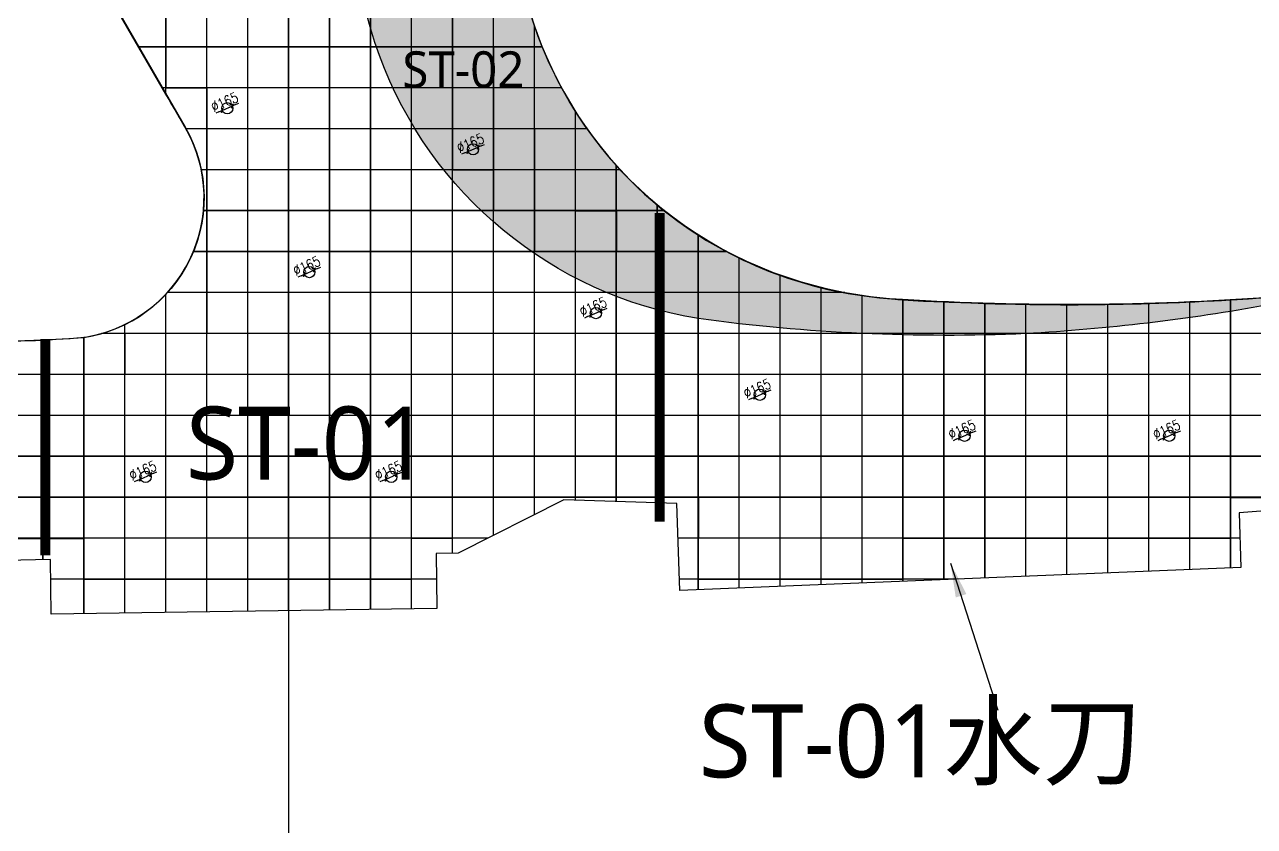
# Model space of a CAD drawing. Header units: millimetres. Extents: x -1989 to 265952, y -5690 to 142265.
# Drawn here: x 135781 to 153798, y 15706 to 27457 of the extents above; entities that cross this region are included whole.
import ezdxf
from ezdxf.enums import TextEntityAlignment as Align
from ezdxf.lldxf.tags import DXFTag

# ---------------------------------------------------------------- set-up
doc = ezdxf.new("R2010")
doc.units = ezdxf.units.MM
for name, color, linetype in [('d地面疏散指示开孔165mm', 91, 'Continuous'), ('F-地材填充', 8, 'Continuous'), ('F-地材造型线', 150, 'Continuous'), ('ST-01水刀', 111, 'Continuous'), ('ST-02整砖', 22, 'Continuous'), ('ST-02算量', 222, 'Continuous'), ('ST-12算量', 21, 'Continuous'), ('现场实际间隔柱定位', 6, 'Continuous')]:
    doc.layers.add(name, color=color, linetype=linetype)
doc.layers.add('灯柱定位线', color=141, linetype='Continuous', lineweight=25)
doc.styles.get("Standard").update_dxf_attribs({"font": 'arial.ttf'})
doc.styles.add('YQ_DIM', font='romancs.shx', dxfattribs={"width": 0.8, "bigfont": '@by-01-hztxt.shx'})
doc.styles.add('黑体', font='Microsoft YaHei.ttf')
tags = doc.linetypes.add('EXP JT_LINE', pattern='A,0.5,-0.2,["EXP JT",Standard,S=0.12,R=0,X=-0.1,Y=-0.05],-0.5', length=1.199999999999999).pattern_tags.tags
tags[6] = DXFTag(74, 10)
doc.dimstyles.new('yq100', dxfattribs={"dimscale": 50, "dimtxt": 3, "dimasz": 1, "dimexe": 1.5, "dimexo": 3, "dimgap": 0.5, "dimtad": 1, "dimdec": 0, "dimrnd": 5, "dimdsep": 46, "dimtxsty": 'YQ_DIM', "dimblk": 'YQTICK', "dimcen": 0, "dimclrd": 256, "dimclre": 256, "dimclrt": 7, "dimadec": 1, "dimazin": 2, "dimtfac": 1, "dimtdec": 0, "dimtix": 1, "dimtmove": 2, "dimatfit": 2, "dimfxl": 1, "dimtolj": 1, "dimtzin": 0, "dimarcsym": 0})
doc.dimstyles.new('yq50', dxfattribs={"dimscale": 50, "dimtxt": 3, "dimasz": 1, "dimexe": 1.5, "dimexo": 3, "dimgap": 0.5, "dimtad": 1, "dimdec": 0, "dimdsep": 46, "dimtxsty": 'YQ_DIM', "dimblk": 'YQTICK', "dimcen": 0, "dimclrd": 256, "dimclre": 256, "dimclrt": 7, "dimadec": 1, "dimazin": 2, "dimtfac": 1, "dimtdec": 4, "dimtix": 1, "dimtmove": 2, "dimatfit": 2, "dimfxl": 1, "dimtolj": 1, "dimtzin": 0, "dimarcsym": 0})

# ---------------------------------------------------------------- blocks, each defined once
blk = doc.blocks.new('AWERAWE')
at = {"layer": 'F-地材填充', "color": 8, "linetype": 'Continuous'}
for p, q in [((47132.72795788613, 404089.8864716464), (47132.72795788613, 421573.2605793558)), ((47134.72795788614, 404087.8864716464), (47134.72795788614, 421571.2605793558)), ((46532.72795788613, 403827.7914661216), (46532.72795788613, 421261.5611082641)), ((46534.72795788613, 403825.7914661216), (46534.72795788613, 421259.5611082641)), ((45932.72795788613, 403013.5804762768), (45932.72795788613, 420949.8616371725)), ((45934.72795788613, 403011.5804762768), (45934.72795788613, 420947.8616371725)), ((45332.72795788613, 403004.7328768856), (45332.72795788613, 420638.1621660809)), ((45334.72795788613, 403002.7328768856), (45334.72795788613, 420636.1621660809)), ((44732.72795788613, 402995.8852774944), (44732.72795788613, 420326.4626949893)), ((44734.72795788613, 402993.8852774944), (44734.72795788613, 420324.4626949893)), ((44132.72795788613, 402987.0376781031), (44132.72795788613, 420014.7632238976)), ((44134.72795788613, 402985.037678103), (44134.72795788613, 420012.7632238976)), ((43532.72795788613, 402978.1900787118), (43532.72795788613, 419703.063752806)), ((43534.72795788613, 402976.1900787118), (43534.72795788613, 419701.063752806)), ((42932.72795788613, 402969.3424793205), (42932.72795788613, 419391.3642817143)), ((42934.72795788614, 402967.3424793205), (42934.72795788614, 419389.3642817143)), ((42332.72795788614, 410555.8519070192), (42332.72795788614, 419079.6648106227)), ((42334.72795788613, 410553.8519070193), (42334.72795788613, 419077.6648106226)), ((47732.72795788614, 404395.7306274903), (47732.72795788614, 411556.1926134926)), ((47734.72795788613, 404393.7306274904), (47734.72795788613, 411554.1926134926)), ((47847.34191705867, 411247.8774516659), (41933.1868233982, 411247.8774516659)), ((47849.34191705866, 411245.8774516658), (41935.18682339821, 411245.8774516658)), ((48129.93261579245, 410647.8774516658), (42279.59698491207, 410647.8774516658)), ((48131.93261579246, 410645.8774516658), (42281.59698491207, 410645.8774516658)), ((48332.72795788613, 404608.1357793802), (48332.72795788613, 410302.1775956529)), ((48334.72795788614, 404606.1357793802), (48334.72795788614, 410300.1775956529)), ((48503.19709006314, 410047.8774516658), (42625.77034740864, 410047.8774516658)), ((48505.19709006315, 410045.8774516658), (42627.77034740865, 410045.8774516658)), ((48990.58479675642, 409447.8774516658), (42847.8166043216, 409447.8774516658)), ((48992.58479675641, 409445.8774516659), (42849.81660432159, 409445.8774516659)), ((48932.72795788613, 404588.4929222373), (48932.72795788613, 409511.1660654418)), ((48934.72795788613, 404586.4929222374), (48934.72795788613, 409509.1660654418)), ((49637.26605844319, 408847.8774516658), (42880.12176797592, 408847.8774516658)), ((49639.26605844318, 408845.8774516658), (42882.12176797593, 408845.8774516658)), ((49532.72795788613, 404568.8500650945), (49532.72795788613, 408933.1891972837)), ((49534.72795788613, 404566.8500650945), (49534.72795788613, 408931.1891972837)), ((50132.72795788613, 403291.5563508974), (50132.72795788613, 408493.2122703256)), ((50134.72795788613, 403289.5563508973), (50134.72795788613, 408491.2122703256)), ((50553.19353093233, 408247.8774516657), (42732.31511189356, 408247.8774516657)), ((50555.19353093233, 408245.8774516658), (42734.31511189356, 408245.8774516658)), ((50732.72795788613, 403316.3443025253), (50732.72795788613, 408156.734690036)), ((50734.72795788613, 403314.3443025253), (50734.72795788613, 408154.734690036)), ((51332.72795788613, 403341.1322541534), (51332.72795788613, 407904.8956184652)), ((51334.72795788613, 403339.1322541533), (51334.72795788613, 407902.8956184652)), ((51932.72795788614, 403365.9202057813), (51932.72795788614, 407723.9614184132)), ((42332.72795788614, 402960.4948799293), (42332.72795788614, 407625.55429056)), ((42334.72795788613, 402958.4948799293), (42334.72795788613, 407623.55429056)), ((52278.72701594656, 407647.8774516658), (42353.23370088423, 407647.8774516658)), ((52280.72701594656, 407645.8774516658), (42355.23370088422, 407645.8774516658)), ((51934.72795788613, 403363.9202057813), (51934.72795788613, 407721.9614184132)), ((52532.72795788613, 403390.7081574093), (52532.72795788613, 407605.1020556795)), ((52534.72795788614, 403388.7081574093), (52534.72795788614, 407603.1020556794)), ((53132.72795788614, 403415.4961090372), (53132.72795788614, 407546.5595980542)), ((53134.72795788613, 403413.4961090372), (53134.72795788613, 407544.5595980542)), ((57932.72795788613, 403613.7997220611), (57932.72795788613, 407542.7618692516)), ((53732.72795788613, 403440.2840606652), (53732.72795788613, 407514.5267998121)), ((53734.72795788613, 403438.2840606652), (53734.72795788613, 407512.5267998121)), ((54332.72795788613, 403465.0720122932), (54332.72795788613, 407491.5264959108)), ((54334.72795788613, 403463.0720122932), (54334.72795788613, 407489.5264959108)), ((54932.72795788613, 403489.8599639212), (54932.72795788613, 407477.5430969698)), ((54934.72795788613, 403487.8599639212), (54934.72795788613, 407475.5430969698)), ((55532.72795788613, 403514.6479155492), (55532.72795788613, 407472.5671427147)), ((55534.72795788613, 403512.6479155492), (55534.72795788613, 407470.5671427147)), ((56132.72795788613, 403539.4358671772), (56132.72795788613, 407476.595269926)), ((56134.72795788613, 403537.4358671772), (56134.72795788613, 407474.5952699259)), ((56732.72795788613, 403564.2238188051), (56732.72795788613, 407489.6302010629)), ((56734.72795788613, 403562.2238188051), (56734.72795788613, 407487.6302010629)), ((57332.72795788614, 403589.0117704331), (57332.72795788614, 407511.6807534719)), ((57334.72795788613, 403587.0117704331), (57334.72795788613, 407509.6807534719)), ((57934.72795788614, 403611.799722061), (57934.72795788614, 407540.7618692516)), ((74727.03456473394, 407047.8774516658), (41392.01579880493, 407047.8774516658)), ((74729.03456473394, 407045.8774516658), (41394.01579880493, 407045.8774516658)), ((41732.72795788613, 402951.647280538), (41732.72795788613, 407179.7335804114)), ((41734.72795788613, 402949.647280538), (41734.72795788613, 407177.7335804114)), ((40532.72795788613, 403733.0633230024), (40532.72795788613, 406953.4238808632)), ((40534.72795788613, 403731.0633230024), (40534.72795788613, 406951.4238808632)), ((41132.72795788613, 402942.7996811468), (41132.72795788613, 406990.7687823977)), ((41134.72795788613, 402940.7996811467), (41134.72795788613, 406988.7687823977)), ((74732.72795788615, 406447.8774516659), (-21939.68451723203, 406447.8774516658)), ((74732.72795788615, 406445.8774516658), (-21937.68451723203, 406445.8774516658)), ((73713.34126965156, 405847.8774516658), (-12885.46025047575, 405847.8774516658)), ((73715.34126965156, 405845.8774516658), (-12883.46025047575, 405845.8774516658)), ((71586.82193263689, 405247.8774516658), (-12950.74318721475, 405247.8774516658)), ((71588.82193263689, 405245.8774516658), (-12948.74318721475, 405245.8774516658)), ((64373.78084498001, 404647.8774516658), (-3536.943442092532, 404647.8774516658)), ((64375.78084498001, 404645.8774516658), (-3534.943442092532, 404645.8774516658)), ((47050.31535817895, 404047.8774516659), (5069.547270358315, 404047.8774516659)), ((47052.31535817895, 404045.8774516658), (5071.547270358315, 404045.8774516658)), ((58066.97890670464, 404047.8774516659), (49835.07713657422, 404047.8774516659)), ((58068.97890670463, 404045.8774516658), (49837.07713657422, 404045.8774516658)), ((46296.80385025537, 403447.8774516658), (40645.54503257453, 403447.8774516658)), ((46298.80385025536, 403445.8774516658), (40647.54503257453, 403445.8774516658)), ((53916.52832464203, 403447.8774516658), (49856.65741121346, 403447.8774516658)), ((53918.52832464204, 403445.8774516658), (49858.65741121346, 403445.8774516658))]:
    blk.add_line(p, q, dxfattribs=at)
blk = doc.blocks.new('YQTICK')
blk.add_line((-1, 1e-16), (1, 1e-16))
at = {"const_width": 0.4}
blk.add_lwpolyline([(0.5303300858899105, 0.5303300858899106), (-0.5303300858899106, -0.5303300858899105)], dxfattribs=at)
blk = doc.blocks.new('*D342')
at = {"layer": 'DEFPOINTS', "color": 0, "transparency": 16777216}
for p in [(152626.3479545136, 21464.10451857812), (152474.9264775039, 21398.55654911947)]:
    blk.add_point(p, dxfattribs=at)
at = {"layer": 'd地面疏散指示开孔165mm', "lineweight": -2, "transparency": 16777216}
for p, q in [((152474.9264775039, 21398.55654911947), (152626.3479545136, 21464.10451857812)), ((152672.2332505771, 21483.96753962622), (152718.1185466407, 21503.83056067432)), ((152429.0411814403, 21378.69352807137), (152383.1558853768, 21358.83050702326))]:
    blk.add_line(p, q, dxfattribs=at)
at = {"layer": 'd地面疏散指示开孔165mm', "lineweight": -2, "transparency": 16777216, "xscale": 50, "yscale": 50, "zscale": 50}
for p, rotation in [((152474.9264775039, 21398.55654911947), 23.40702549866369), ((152626.3479545136, 21464.10451857812), 203.4070254986637)]:
    blk.add_blockref('YQTICK', p, dxfattribs=dict(at, rotation=rotation))
at = {"layer": 'd地面疏散指示开孔165mm', "color": 7, "transparency": 16777216, "insert": (152510.9111739125, 21523.10112597595), "char_height": 150, "attachment_point": 5, "rotation": 23.407025498663685, "style": 'YQ_DIM'}
blk.add_mtext('\\A1;∅165', dxfattribs=at)
blk = doc.blocks.new('*D343')
at = {"layer": 'DEFPOINTS', "color": 0, "transparency": 16777216}
for p in [(149628.3479545136, 21464.10451857804), (149476.9264775037, 21398.55654911949)]:
    blk.add_point(p, dxfattribs=at)
at = {"layer": 'd地面疏散指示开孔165mm', "lineweight": -2, "transparency": 16777216}
for p, q in [((149476.9264775037, 21398.55654911949), (149628.3479545136, 21464.10451857804)), ((149674.2332505772, 21483.96753962608), (149720.1185466408, 21503.83056067413)), ((149431.0411814401, 21378.69352807145), (149385.1558853765, 21358.83050702341))]:
    blk.add_line(p, q, dxfattribs=at)
at = {"layer": 'd地面疏散指示开孔165mm', "lineweight": -2, "transparency": 16777216, "xscale": 50, "yscale": 50, "zscale": 50}
for p, rotation in [((149476.9264775037, 21398.55654911949), 23.40702549859447), ((149628.3479545136, 21464.10451857804), 203.4070254985944)]:
    blk.add_blockref('YQTICK', p, dxfattribs=dict(at, rotation=rotation))
at = {"layer": 'd地面疏散指示开孔165mm', "color": 7, "transparency": 16777216, "insert": (149512.9111739126, 21523.10112597599), "char_height": 150, "attachment_point": 5, "rotation": 23.40702549859442, "style": 'YQ_DIM'}
blk.add_mtext('\\A1;∅165', dxfattribs=at)
blk = doc.blocks.new('*D344')
at = {"layer": 'DEFPOINTS', "color": 0, "transparency": 16777216}
for p in [(146476.9264775037, 21998.55654911946), (146628.3479545136, 22064.10451857815)]:
    blk.add_point(p, dxfattribs=at)
at = {"layer": 'd地面疏散指示开孔165mm', "lineweight": -2, "transparency": 16777216}
for p, q in [((146476.9264775037, 21998.55654911946), (146628.3479545136, 22064.10451857815)), ((146674.2332505771, 22083.96753962623), (146720.1185466407, 22103.83056067431)), ((146431.04118144, 21978.69352807138), (146385.1558853765, 21958.8305070233))]:
    blk.add_line(p, q, dxfattribs=at)
at = {"layer": 'd地面疏散指示开孔165mm', "lineweight": -2, "transparency": 16777216, "xscale": 50, "yscale": 50, "zscale": 50}
for p, rotation in [((146476.9264775037, 21998.55654911946), 23.40702549863843), ((146628.3479545136, 22064.10451857815), 203.4070254986384)]:
    blk.add_blockref('YQTICK', p, dxfattribs=dict(at, rotation=rotation))
at = {"layer": 'd地面疏散指示开孔165mm', "color": 7, "transparency": 16777216, "insert": (146512.9111739124, 22123.10112597599), "char_height": 150, "attachment_point": 5, "rotation": 23.407025498638443, "style": 'YQ_DIM'}
blk.add_mtext('\\A1;∅165', dxfattribs=at)
blk = doc.blocks.new('*D345')
at = {"layer": 'DEFPOINTS', "color": 0, "transparency": 16777216}
for p in [(144226.3479545136, 23262.10451857794), (144074.9264775036, 23196.55654911953)]:
    blk.add_point(p, dxfattribs=at)
at = {"layer": 'd地面疏散指示开孔165mm', "lineweight": -2, "transparency": 16777216}
for p, q in [((144074.9264775036, 23196.55654911953), (144226.3479545136, 23262.10451857794)), ((144272.2332505772, 23281.96753962593), (144318.1185466408, 23301.83056067392)), ((144029.0411814399, 23176.69352807153), (143983.1558853763, 23156.83050702355))]:
    blk.add_line(p, q, dxfattribs=at)
at = {"layer": 'd地面疏散指示开孔165mm', "lineweight": -2, "transparency": 16777216, "xscale": 50, "yscale": 50, "zscale": 50}
for p, rotation in [((144074.9264775036, 23196.55654911953), 23.40702549853027), ((144226.3479545136, 23262.10451857794), 203.4070254985303)]:
    blk.add_blockref('YQTICK', p, dxfattribs=dict(at, rotation=rotation))
at = {"layer": 'd地面疏散指示开孔165mm', "color": 7, "transparency": 16777216, "insert": (144110.9111739126, 23321.10112597599), "char_height": 150, "attachment_point": 5, "rotation": 23.407025498530302, "style": 'YQ_DIM'}
blk.add_mtext('\\A1;∅165', dxfattribs=at)
blk = doc.blocks.new('*D346')
at = {"layer": 'DEFPOINTS', "color": 0, "transparency": 16777216}
for p in [(142274.9264775036, 25596.55654911959), (142426.3479545137, 25662.10451857793)]:
    blk.add_point(p, dxfattribs=at)
at = {"layer": 'd地面疏散指示开孔165mm', "lineweight": -2, "transparency": 16777216}
for p, q in [((142274.9264775036, 25596.55654911959), (142426.3479545137, 25662.10451857793)), ((142472.2332505773, 25681.96753962591), (142518.1185466409, 25701.83056067389)), ((142229.04118144, 25576.69352807161), (142183.1558853764, 25556.83050702363))]:
    blk.add_line(p, q, dxfattribs=at)
at = {"layer": 'd地面疏散指示开孔165mm', "lineweight": -2, "transparency": 16777216, "xscale": 50, "yscale": 50, "zscale": 50}
for p, rotation in [((142274.9264775036, 25596.55654911959), 23.40702549851109), ((142426.3479545137, 25662.10451857793), 203.4070254985111)]:
    blk.add_blockref('YQTICK', p, dxfattribs=dict(at, rotation=rotation))
at = {"layer": 'd地面疏散指示开孔165mm', "color": 7, "transparency": 16777216, "insert": (142310.9111739127, 25721.10112597604), "char_height": 150, "attachment_point": 5, "rotation": 23.40702549851112, "style": 'YQ_DIM'}
blk.add_mtext('\\A1;∅165', dxfattribs=at)
blk = doc.blocks.new('*D347')
at = {"layer": 'DEFPOINTS', "color": 0, "transparency": 16777216}
for p in [(139876.9264775035, 23796.55654911942), (140028.3479545136, 23862.10451857801)]:
    blk.add_point(p, dxfattribs=at)
at = {"layer": 'd地面疏散指示开孔165mm', "lineweight": -2, "transparency": 16777216}
for p, q in [((139876.9264775035, 23796.55654911942), (140028.3479545136, 23862.10451857801)), ((140074.2332505772, 23881.96753962604), (140120.1185466408, 23901.83056067407)), ((139831.0411814399, 23776.69352807139), (139785.1558853762, 23756.83050702335))]:
    blk.add_line(p, q, dxfattribs=at)
at = {"layer": 'd地面疏散指示开孔165mm', "lineweight": -2, "transparency": 16777216, "xscale": 50, "yscale": 50, "zscale": 50}
for p, rotation in [((139876.9264775035, 23796.55654911942), 23.40702549857624), ((140028.3479545136, 23862.10451857801), 203.4070254985762)]:
    blk.add_blockref('YQTICK', p, dxfattribs=dict(at, rotation=rotation))
at = {"layer": 'd地面疏散指示开孔165mm', "color": 7, "transparency": 16777216, "insert": (139912.9111739125, 23921.10112597594), "char_height": 150, "attachment_point": 5, "rotation": 23.40702549857621, "style": 'YQ_DIM'}
blk.add_mtext('\\A1;∅165', dxfattribs=at)
blk = doc.blocks.new('*D348')
at = {"layer": 'DEFPOINTS', "color": 0, "transparency": 16777216}
for p in [(138674.9264775033, 26198.55654911942), (138826.3479545136, 26264.10451857797)]:
    blk.add_point(p, dxfattribs=at)
at = {"layer": 'd地面疏散指示开孔165mm', "lineweight": -2, "transparency": 16777216}
for p, q in [((138629.0411814397, 26178.69352807142), (138583.1558853761, 26158.83050702342)), ((138674.9264775033, 26198.55654911942), (138826.3479545136, 26264.10451857797)), ((138872.2332505772, 26283.96753962597), (138918.1185466409, 26303.83056067397))]:
    blk.add_line(p, q, dxfattribs=at)
at = {"layer": 'd地面疏散指示开孔165mm', "lineweight": -2, "transparency": 16777216, "xscale": 50, "yscale": 50, "zscale": 50}
for p, rotation in [((138826.3479545136, 26264.10451857797), 203.4070254985422), ((138674.9264775033, 26198.55654911942), 23.40702549854218)]:
    blk.add_blockref('YQTICK', p, dxfattribs=dict(at, rotation=rotation))
at = {"layer": 'd地面疏散指示开孔165mm', "color": 7, "transparency": 16777216, "insert": (138710.9111739125, 26323.10112597594), "char_height": 150, "attachment_point": 5, "rotation": 23.407025498542218, "style": 'YQ_DIM'}
blk.add_mtext('\\A1;∅165', dxfattribs=at)
blk = doc.blocks.new('*D349')
at = {"layer": 'DEFPOINTS', "color": 0, "transparency": 16777216}
for p in [(141076.9264775035, 20796.55654911945), (141228.3479545136, 20862.10451857799)]:
    blk.add_point(p, dxfattribs=at)
at = {"layer": 'd地面疏散指示开孔165mm', "lineweight": -2, "transparency": 16777216}
for p, q in [((141274.2332505773, 20881.96753962601), (141320.1185466409, 20901.83056067402)), ((141031.0411814399, 20776.69352807143), (140985.1558853763, 20756.83050702341)), ((141076.9264775035, 20796.55654911945), (141228.3479545136, 20862.10451857799))]:
    blk.add_line(p, q, dxfattribs=at)
at = {"layer": 'd地面疏散指示开孔165mm', "lineweight": -2, "transparency": 16777216, "xscale": 50, "yscale": 50, "zscale": 50}
for p, rotation in [((141228.3479545136, 20862.10451857799), 203.40702549856), ((141076.9264775035, 20796.55654911945), 23.40702549856001)]:
    blk.add_blockref('YQTICK', p, dxfattribs=dict(at, rotation=rotation))
at = {"layer": 'd地面疏散指示开孔165mm', "color": 7, "transparency": 16777216, "insert": (141112.9111739125, 20921.10112597595), "char_height": 150, "attachment_point": 5, "rotation": 23.407025498559978, "style": 'YQ_DIM'}
blk.add_mtext('\\A1;∅165', dxfattribs=at)
blk = doc.blocks.new('*D350')
at = {"layer": 'DEFPOINTS', "color": 0, "transparency": 16777216}
for p in [(137476.9264775042, 20796.55654911962), (137628.3479545135, 20862.10451857807)]:
    blk.add_point(p, dxfattribs=at)
at = {"layer": 'd地面疏散指示开孔165mm', "lineweight": -2, "transparency": 16777216}
for p, q in [((137674.2332505771, 20881.96753962617), (137720.1185466407, 20901.83056067425)), ((137431.0411814405, 20776.69352807153), (137385.155885377, 20756.83050702346)), ((137476.9264775042, 20796.55654911962), (137628.3479545135, 20862.10451857807))]:
    blk.add_line(p, q, dxfattribs=at)
at = {"layer": 'd地面疏散指示开孔165mm', "lineweight": -2, "transparency": 16777216, "xscale": 50, "yscale": 50, "zscale": 50}
for p, rotation in [((137628.3479545135, 20862.10451857807), 203.4070254986378), ((137476.9264775042, 20796.55654911962), 23.40702549863779)]:
    blk.add_blockref('YQTICK', p, dxfattribs=dict(at, rotation=rotation))
at = {"layer": 'd地面疏散指示开孔165mm', "color": 7, "transparency": 16777216, "insert": (137512.9111739126, 20921.10112597602), "char_height": 150, "attachment_point": 5, "rotation": 23.407025498637786, "style": 'YQ_DIM'}
blk.add_mtext('\\A1;∅165', dxfattribs=at)

msp = doc.modelspace()

# ---------------------------------------------------------------- hatches: boundary and pattern name
at = {"layer": 'F-地材填充'}
h = msp.add_hatch(dxfattribs=at)
h.set_pattern_fill('DOTS', color=8, scale=100, angle=90)
h.set_pattern_definition([(360, (-4607207.746019857, 844270.0960145477), (79.37500000000004, 158.7499999999999), [0, -158.75])])
edge = h.paths.add_edge_path()
edge.add_line((162449.6372160086, 36730.33053384864), (162451.6372160086, 36518.60960794313))
edge.add_line((162451.6372160086, 36518.60960794313), (162368.1259833085, 36550.28039269967))
edge.add_arc((156161.0878685571, 19270.17034327329), 18361.08726296626, 430.2416454071174, 447.2199497233229)
edge.add_arc((156170.5703717364, 19393.07334394604), 18237.86932609619, 447.2309776297963, 466.3005577260544)
edge.add_arc((156211.9186592611, 19288.64683474405), 18349.7065647352, 106.332956657739, 127.4672926780649)
edge.add_arc((148829.0666485878, 29333.59255755963), 5891.309139167989, 129.9057221483686, 250.3878121144565)
edge.add_arc((148991.8704590877, 29824.30577302989), 6408.209623373335, 250.4892918329346, 266.9565447694282)
edge.add_arc((151064.7732298067, 63690.52982933217), 40337.64097902134, 266.5703221932316, 274.2435938777294)
edge.add_line((154049.6372160086, 23463.47591363642), (154049.6372165591, 23361.69844212491))
edge.add_line((154049.6372165591, 23361.69844212491), (153999.5435647195, 23349.14267666792))
edge.add_arc((148934.6658501041, 50884.82775009211), 27997.62380500894, 273.1059292904349, 280.42241046576606, ccw=False)
edge.add_arc((149274.0257327796, 49795.5506591303), 26893.01556288868, 262.2589437654261, 272.5097129339043, ccw=False)
edge.add_arc((146612.6914234846, 29070.14400221731), 5999.999999887354, 139.5090938253407, 260.78290530658535, ccw=False)
edge.add_arc((154780.9119422725, 20644.32293110379), 17717.55474248384, 104.1500613789652, 135.9364099290469, ccw=False)
edge.add_arc((154865.0941947757, 20554.81764880914), 17825.02384926246, 77.0765717013702, 104.34211047749821, ccw=False)
edge.add_arc((154871.577368286, 19972.85529836806), 18391.30140374549, 425.6665816868958, 437.50174333396325, ccw=False)

# ---------------------------------------------------------------- linework, layer by layer
at = {"layer": 'd地面疏散指示开孔165mm'}
for centre in [(138750.6372160086, 26231.33053384876), (142350.6372160086, 25629.33053384876), (139952.6372160086, 23829.33053384876), (144150.6372160086, 23229.33053384875), (146552.6372160086, 22031.33053384882), (149552.6372160086, 21431.33053384876), (152550.6372160086, 21431.33053384876), (137552.6372160086, 20829.33053384876), (141152.6372160086, 20829.33053384876)]:
    msp.add_circle(centre, 82.5, dxfattribs=at)
at = {"layer": 'F-地材造型线'}
msp.add_lwpolyline([(162449.6372160086, 36730.33053384864), (162451.6372160086, 36518.60960794313), (162368.1259833085, 36550.28039269967, 0.0742176493522738), (157051.6372160086, 37609.64818038783, 0.0833992966350385), (151051.6372160086, 36897.82700982064, 0.0924782240546196), (145049.6372160086, 33852.82219737643, 0.5801583694025358), (146851.6372160086, 23784.06138705395, 0.0719758515705009), (148651.6372160086, 23425.13458314925, 0.0334934798761922), (154049.6372160086, 23463.47591363642), (154049.6372165591, 23361.69844212491), (153999.5435647195, 23349.14267666792, -0.0319350211675993), (150451.6372160086, 22928.33053384864, -0.0447572684585288), (145651.6372160086, 23147.61288714994, -0.5847849379691404), (142049.6372160086, 32966.10810604124, -0.1395903154895693), (150449.6372160086, 37824.30562313638, -0.1195328235537702), (158851.6372160086, 37928.33053384864, -0.0516865878900841), (162449.6372160086, 36730.33053384864, 1.839027828381196)], format="xyb", dxfattribs=at)
at = {"layer": 'F-地材造型线', "color": 1, "linetype": 'EXP JT_LINE', "ltscale": 1500, "const_width": 150}
for points in [[(145084.8960903067, 20171.32642254923), (145084.8960903067, 24695.17360011107)], [(136084.8960903067, 19677.54718357304), (136084.8960903067, 22848.35544309081)]]:
    msp.add_lwpolyline(points, dxfattribs=at)
at = {"layer": 'ST-01水刀', "color": 241}
msp.add_line((139649.6372160088, 53902.78417648016), (139649.6372160088, -5689.841053661744), dxfattribs=at)
at = {"layer": 'ST-01水刀'}
msp.add_lwpolyline([(135449.6372160086, 30128.33053384864), (136649.6372160086, 30128.33053384864), (136649.6372160086, 28928.33053384864), (137249.6372160086, 28928.33053384864), (137249.6372160086, 27728.33053384864), (137849.6372160086, 27728.33053384864), (137849.6372160086, 26528.33053384864), (138449.6372160086, 26528.33053384864), (138449.6372160086, 22930.33053384864), (137249.6372160086, 22930.33053384864), (137249.6372160086, 22330.3305338487), (110851.6372160086, 22330.3305338487)], dxfattribs=at)
msp.add_lwpolyline([(121844.8558873197, 22554.01696329165, 0.0090719341904083), (135838.4439381767, 22825.40560958596, 0.0106717662081673), (136649.6372160086, 22873.22186458056, 0.5245414239411471), (138146.6796055311, 25928.33053384864, 0.0043851006632149), (137849.6372160086, 26438.30498920204), (136323.7270003701, 29082.72311209076, 0.3043565198205416), (134249.6372160086, 30101.40500103068)], format="xyb", dxfattribs=at)
at = {"layer": 'ST-01水刀', "color": 111}
for points in [[(135449.6372160086, 19926.33053384864), (136649.6372160088, 19926.33053384864), (136649.6372160088, 19328.33053384864), (141449.6372160088, 19328.33053384864), (141451.6372160087, 19930.32386718192), (142049.6372160087, 19928.33053384864), (142051.6372160087, 20530.33053384864), (145651.6372160088, 20530.33053384864), (145649.6372160088, 19328.33053384864), (148650.6372160088, 19328.33053384864), (148652.6372160088, 19928.33053384852), (153449.6372160087, 19928.33053384864), (153449.6372160087, 20528.33053384864), (154649.6372160088, 20528.33053384864)], [(154523.536114139, 20372.8630709805), (153572.5725095454, 20300.89307063285), (153601.1816056129, 19500.4309694035), (145381.5903575441, 19160.852918972), (145335.5828525094, 20440.00730798717), (143679.3925483704, 20494.22782389648), (142135.1724276783, 19709.38752745031), (141810.1216246214, 19704.93998632577), (141821.9987169178, 18899.49490877634), (136172.0315550298, 18816.18049873938), (136160.1990950345, 19615.94074674332), (135505.3854073672, 19601.31782339248)]]:
    msp.add_lwpolyline(points, dxfattribs=at)
at = {"layer": 'ST-02整砖', "color": 22}
for points in [[(142051.6372160085, 32528.33053384864), (142051.6372160085, 25330.33053384864), (142649.6372160085, 25330.33053384864), (142649.6372160085, 32528.33053384864)], [(141451.6372160085, 26528.33053384864), (141451.6372160085, 31928.33053384864), (142049.6372160085, 31928.33053384864), (142049.6372160085, 26528.33053384864)], [(142651.6372160085, 27128.33053384864), (142651.6372160085, 24730.33053384864), (143251.6372160085, 24730.33053384864), (143251.6372160085, 27128.33053384864)], [(143251.6372160085, 25928.33053384864), (143251.6372160085, 24130.33053384864), (143851.6372160085, 24130.33053384864), (143851.6372160085, 25928.33053384864)], [(143851.6372160085, 24130.33053384864), (143851.6372160085, 24728.33053384864), (144451.6372160085, 24728.33053384864), (144451.6372160085, 24130.33053384864)], [(144451.6372160085, 23530.33053384864), (144451.6372160085, 24130.33053384864), (145649.6372160085, 24130.33053384864), (145649.6372160085, 23530.33053384864)]]:
    msp.add_lwpolyline(points, close=True, dxfattribs=at)
at = {"layer": 'ST-02算量', "color": 200}
msp.add_lwpolyline([(161853.3650346528, 36730.22268688164, 0.2168742251036804), (146793.7485534059, 35032.91246584882, 0.0182811140854106), (145801.3047420032, 34396.36696408314, 0.026013070462405), (144903.5401622363, 33727.42429156092, 0.4611043741612513), (145108.2904395753, 24763.04493533741, 0.1366225478838003), (148049.6372160086, 23484.64889557459, 0.0260577586555106), (149249.6372160086, 23395.07164363866, 0.0268724878483026), (153448.182578047, 23423.01010947183, 0.003135039924755), (154049.3441672378, 23463.44642805876)], format="xyb", dxfattribs=at)
msp.add_lwpolyline([(154049.6331135723, 22930.33053384864), (150449.6372160086, 22928.33053384864), (150449.6372160086, 22330.3305338487), (148051.6372160086, 22330.3305338487), (148051.6372160086, 22928.33053384864), (143851.6372160086, 22930.33053384864), (143851.6372160086, 23530.33053384864), (142651.6372160086, 23530.33053384864), (142651.6372160086, 24130.33053384864), (142051.6372160086, 24130.33053384864), (142051.6372160086, 24730.33053384864), (141451.6372160086, 24730.33053384864), (141451.6372160086, 25930.33053384864), (140851.6372160086, 25930.33053384864), (140851.6372160086, 27130.33053384864), (140251.6372160086, 27130.33053384864), (140251.6372160086, 31328.33053384864)], dxfattribs=at)
at = {"layer": '灯柱定位线', "color": 11}
for points in [[(155251.6300508276, 25332.33407053727), (154733.7046728999, 24019.70498280719, -0.3059886959981961), (154031.0214256974, 23461.81835642262, -0.0337368008245948), (148641.51402811, 23427.63073734424, -0.0610070208442578), (147164.1800712858, 23683.77171641836, -0.6457212491002896), (145689.9672057269, 34318.80529046882, -0.0622363670928401), (149685.0891795246, 36438.84734400918, -0.1369893043618775), (159453.7397171817, 37332.9918667512, -0.0845026842308067), (165109.8412634515, 35289.61315570635, -0.1489224150723641), (167239.6962432181, 33239.47720146182, -0.0869596195298726), (167663.3170286928, 32124.57366897506, -0.2127911314311299), (167085.9458798267, 29878.93408692503), (166458.7210967498, 29082.21220725702), (167977.110118138, 27886.85000132487), (166328.0006699906, 25792.09607125123), (164809.6116491229, 26987.45827803112), (164469.3342673875, 26555.22657607784, -0.3312673263001841), (163555.2908300742, 26308.06000060347), (156701.8513145385, 29011.18704013244), (156289.2528026783, 27965.09527032342), (158222.8047142526, 27202.46557314796), (157184.4058247682, 24569.73545174996)], [(111855.6026310123, 22703.01521027301, -0.5410158972252966), (111292.1613433836, 23853.3006767791), (113552.0523376535, 27783.55125824912, -0.2845541778614895), (114805.2584304062, 28521.54749030855, 0.0341745150532009), (134222.730011718, 30095.27348977552, -0.308298820992494), (136323.7270003701, 29082.72311209076), (138130.3030396003, 25953.64162440834, -0.56286689263381), (136427.2134220839, 22849.11770599886, -0.0175763258015558)], [(111857.6026310123, 22703.01521027301, -0.5410158972252966), (111294.1613433836, 23853.3006767791), (113554.0523376535, 27783.55125824912, -0.2845541778614895), (114807.2584304062, 28521.54749030855, 0.0341745150532009), (134224.730011718, 30095.27348977552, -0.308298820992494), (136325.7270003701, 29082.72311209076), (138132.3030396003, 25953.64162440834, -0.56286689263381), (136429.2134220839, 22849.11770599886, -0.0175763258015558)]]:
    msp.add_lwpolyline(points, format="xyb", close=True, dxfattribs=at)
at = {"layer": '现场实际间隔柱定位', "const_width": 2}
msp.add_lwpolyline([(154523.536114139, 20372.8630709805), (153572.5725095455, 20300.89307063285), (153601.1816056129, 19500.4309694035), (145381.5903575441, 19160.852918972), (145335.5828525094, 20440.00730798717), (143679.3925483704, 20494.22782389648), (142139.8308961853, 19709.45126742593), (141810.1216246214, 19704.93998632577), (141822.0799712284, 18899.49610695234), (136172.0315550297, 18816.18049873938), (136160.1990950345, 19615.94074674332), (135505.3854073672, 19601.31782339248)], dxfattribs=at)

# ---------------------------------------------------------------- block references
at = {"layer": 'ST-01水刀'}
msp.add_blockref('AWERAWE', (95516.90925812247, -384117.5469178173), dxfattribs=at)

# ---------------------------------------------------------------- texts
at = {"color": 241, "ltscale": 5000, "style": '黑体'}
msp.add_text('ST-02', height=534.5099180617551, dxfattribs=at).set_placement((142209.6937455788, 26798.3549029807), align=Align.MIDDLE)
at = {"color": 122, "ltscale": 5000, "style": '黑体'}
for s, p in [('ST-01', (139935.2524888537, 21324.72258177938)), ('ST-01水刀', (148905.1632027475, 16973.80247596712))]:
    msp.add_text(s, height=1069.01983612351, dxfattribs=at).set_placement(p, align=Align.MIDDLE)

# ---------------------------------------------------------------- dimensions: what is measured, and where the dimension line sits
at = {"layer": 'd地面疏散指示开孔165mm'}
for p1, p2, picture, middle in [((138674.9264775033, 26198.55654911942), (138826.3479545136, 26264.10451857797), '*D348', (138710.9111739125, 26323.10112597594)), ((142274.9264775036, 25596.55654911959), (142426.3479545137, 25662.10451857793), '*D346', (142310.9111739127, 25721.10112597604)), ((139876.9264775035, 23796.55654911942), (140028.3479545136, 23862.10451857801), '*D347', (139912.9111739125, 23921.10112597594)), ((144074.9264775036, 23196.55654911953), (144226.3479545136, 23262.10451857794), '*D345', (144110.9111739126, 23321.10112597599)), ((146476.9264775037, 21998.55654911946), (146628.3479545136, 22064.10451857815), '*D344', (146512.9111739124, 22123.10112597599)), ((149476.9264775037, 21398.55654911949), (149628.3479545136, 21464.10451857804), '*D343', (149512.9111739126, 21523.10112597599)), ((152474.9264775039, 21398.55654911947), (152626.3479545136, 21464.10451857812), '*D342', (152510.9111739125, 21523.10112597595)), ((137476.9264775042, 20796.55654911962), (137628.3479545135, 20862.10451857807), '*D350', (137512.9111739126, 20921.10112597602)), ((141076.9264775035, 20796.55654911945), (141228.3479545136, 20862.10451857799), '*D349', (141112.9111739125, 20921.10112597595))]:
    dim = msp.add_diameter_dim_2p(p1=p1, p2=p2, dimstyle='yq50', override={"dimzin": 0}, dxfattribs=at)
    dim.commit()
    dim.dimension.update_dxf_attribs({"geometry": picture, "text_midpoint": middle})

# ---------------------------------------------------------------- leaders
at = {"layer": 'ST-12算量', "color": 122}
for points, override in [([(136963.0961116877, 28583.50339761601), (126636.8792580021, 25519.16101656799)], {"dimasz": 10, "dimtad": 0, "dimzin": 0, "dimfxl": 6, "dimfxlon": 1}), ([(149347.226548869, 19561.88100573039), (150041.28678659, 17408.03747049501)], {"dimasz": 10, "dimgap": 0.5, "dimtad": 0, "dimzin": 0, "dimfxl": 6, "dimfxlon": 1})]:
    msp.add_leader(points, dimstyle='yq100', override=override, dxfattribs=at)

doc.saveas('drawing.dxf')
